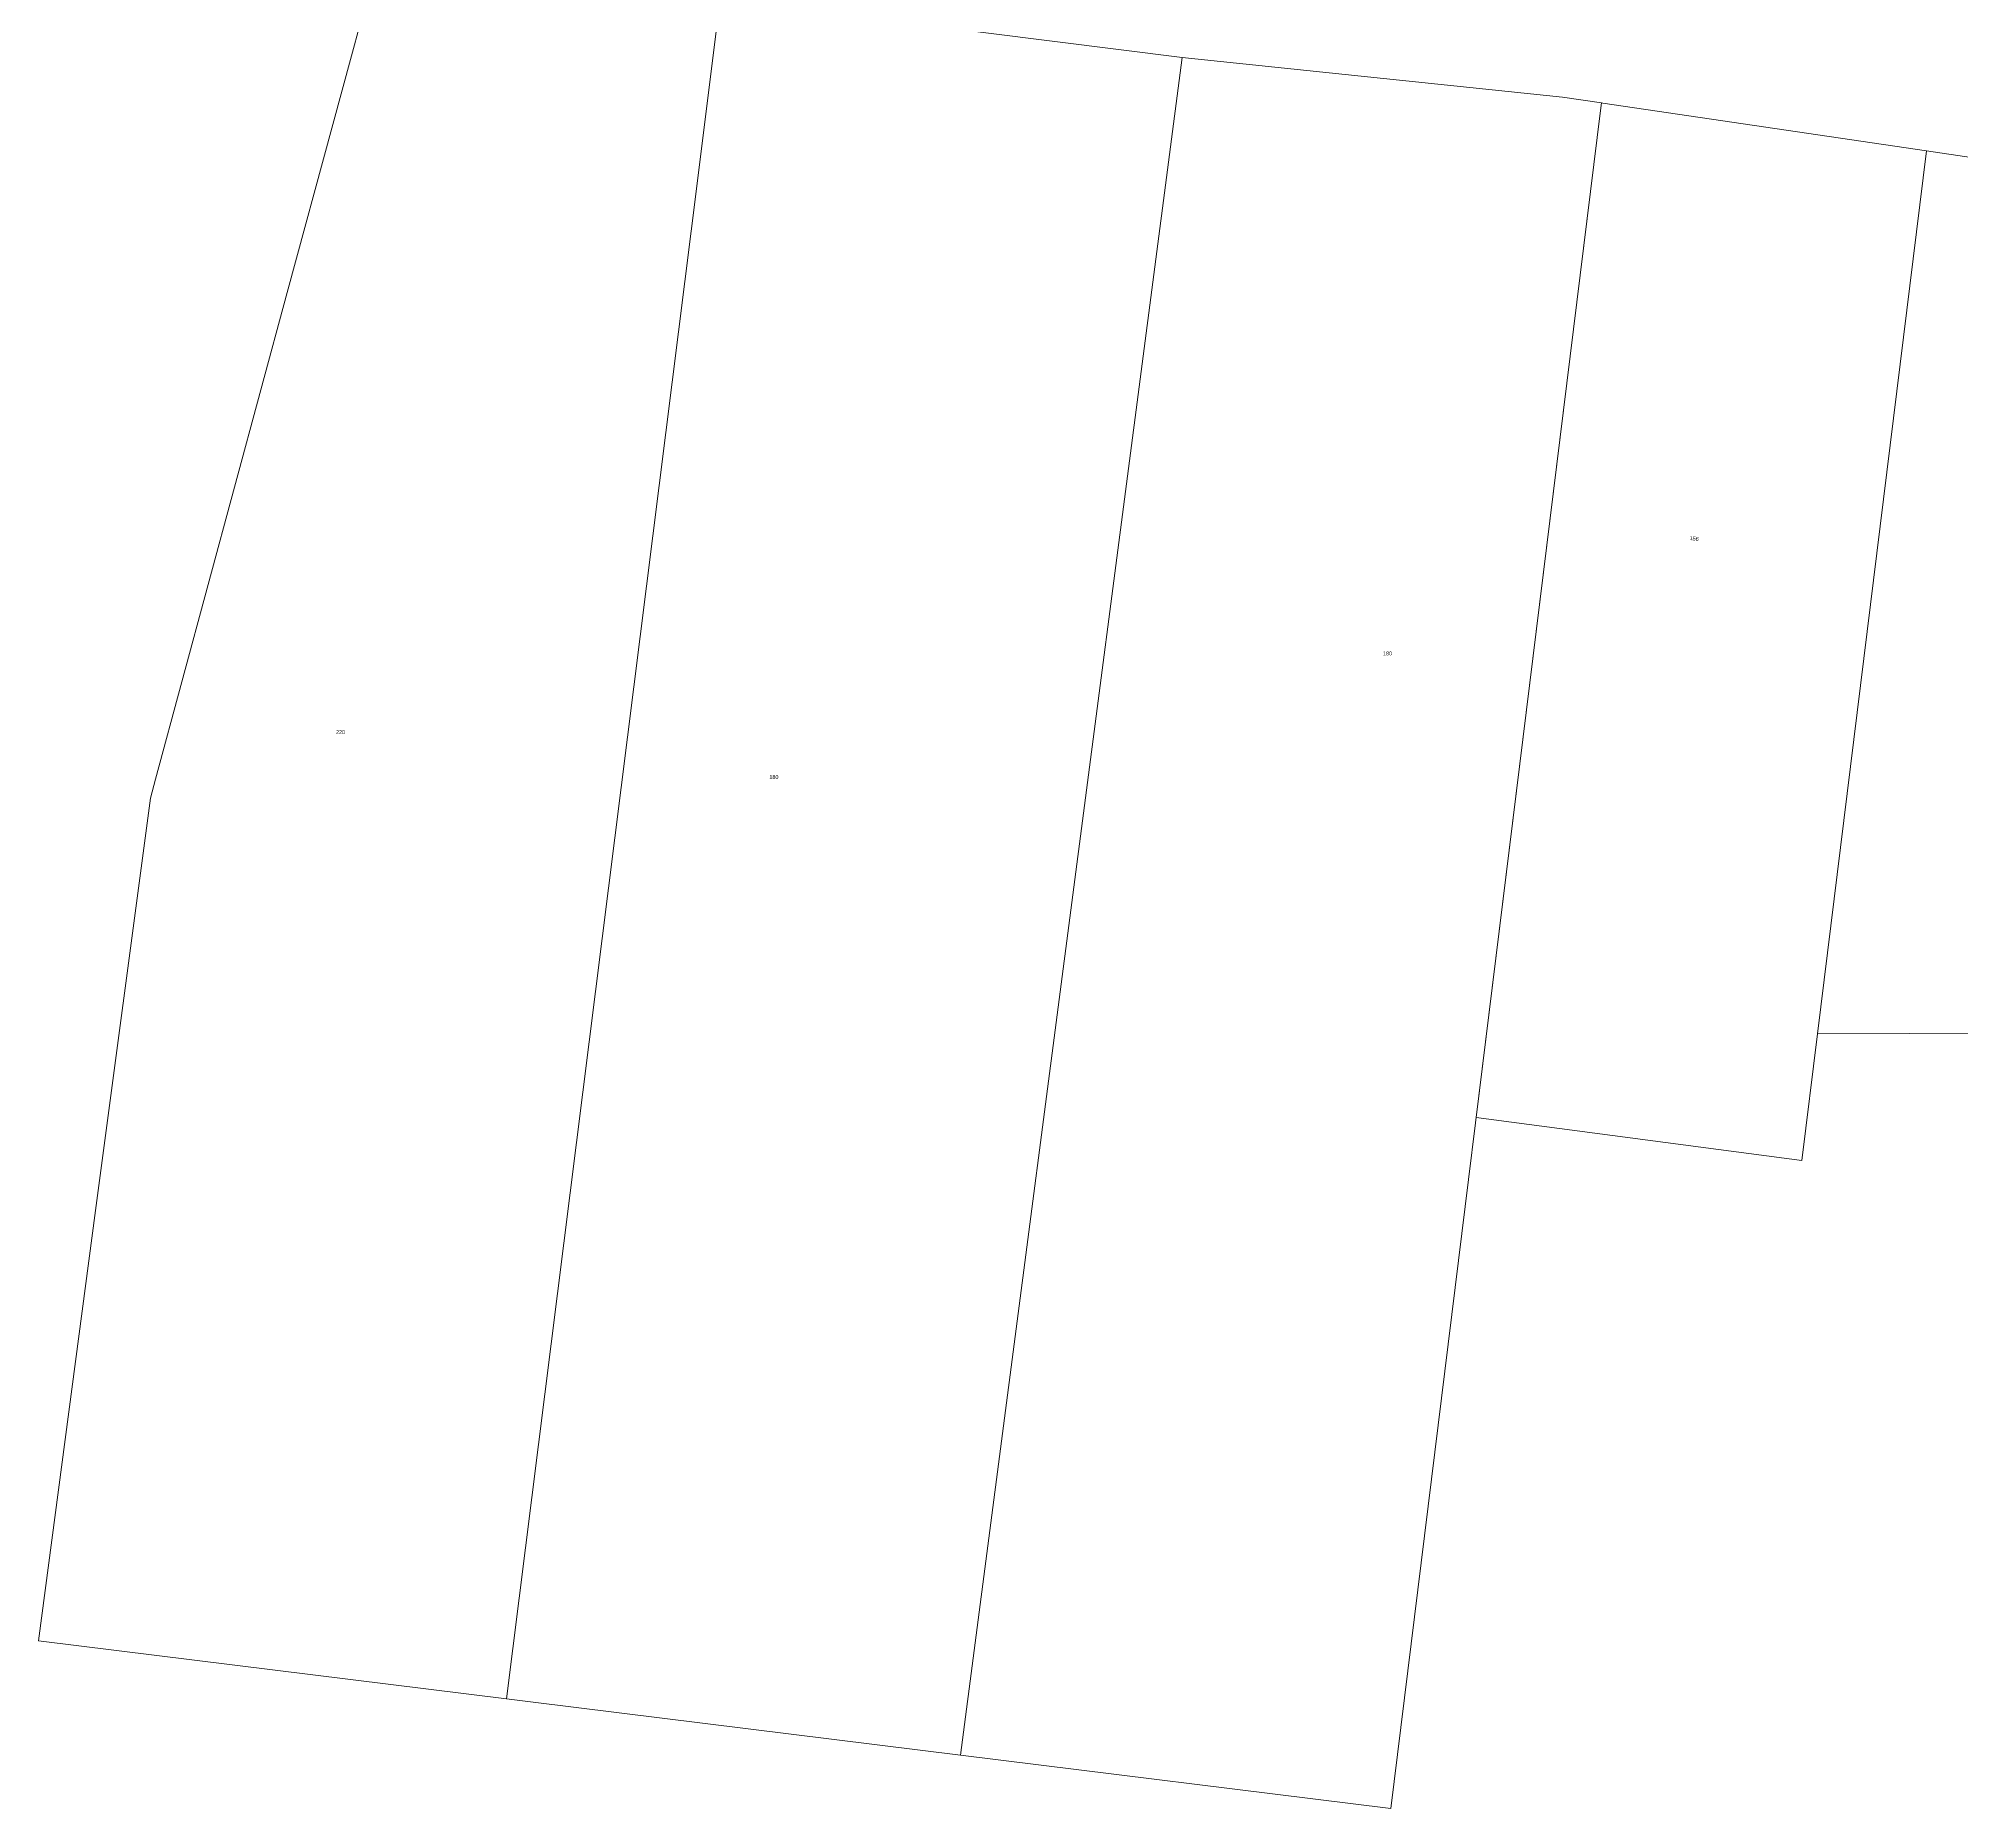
# Model space of a CAD drawing. Header units: metres. Extents: x 277106 to 279712, y 6234192 to 6236845.
# Drawn here: x 277193 to 278084, y 6234339 to 6235159 of the extents above; entities that cross this region are included whole.
import ezdxf

# ---------------------------------------------------------------- set-up
doc = ezdxf.new("R2010")
doc.units = ezdxf.units.M
doc.layers.add('Cadastre Land Parcels_SP_EXT', color=9, linetype='Continuous', lineweight=5)
doc.styles.get("Standard").update_dxf_attribs({"font": 'arial.ttf'})

msp = doc.modelspace()

# ---------------------------------------------------------------- linework, layer by layer
at = {"layer": 'Cadastre Land Parcels_SP_EXT', "linetype": 'Continuous'}
for points in [[(277508.99, 6235177.57), (277350.61, 6235197.57), (277308.4, 6235041.71), (277247.37, 6234816.29), (277245, 6234807.55), (277219.62, 6234616.51), (277193.12, 6234417.05), (277409.91, 6234390.19), (277495.47, 6235070.13), (277508.99, 6235177.57)], [(277723.09, 6235150.54), (277542.29, 6235173.37), (277508.99, 6235177.57), (277495.47, 6235070.13), (277409.91, 6234390.19), (277422.38, 6234388.65), (277620.33, 6234364.12), (277723.09, 6235150.54)], [(277899.23, 6235132.23), (277723.09, 6235150.54), (277620.33, 6234364.12), (277819.7, 6234339.42), (277916.83, 6235126.07), (277917.26, 6235129.57), (277899.23, 6235132.23)], [(278017.36, 6234698.32), (278067.87, 6235107.3), (277917.9, 6235129.47), (277917.26, 6235129.57), (277916.83, 6235126.07), (277859.23, 6234659.62), (278010.11, 6234639.59), (278017.36, 6234698.32)], [(278145.44, 6234698.72), (278193.91, 6235091.09), (278100.39, 6235102.49), (278100, 6235102.54), (278067.87, 6235107.3), (278017.37, 6234698.31), (278145.44, 6234698.72)]]:
    msp.add_lwpolyline(points, close=True, dxfattribs=at)

# ---------------------------------------------------------------- texts
at = {"layer": 'Cadastre Land Parcels_SP_EXT'}
msp.add_text('156', height=1.8, rotation=352.66139, dxfattribs=at).set_placement((277958.08, 6234927.13))
for s, p in [('180', (277816.07, 6234873.66)), ('220', (277330.94, 6234837.18)), ('180', (277531.78, 6234816.37))]:
    msp.add_text(s, height=1.8, dxfattribs=at).set_placement(p)

doc.saveas('drawing.dxf')
